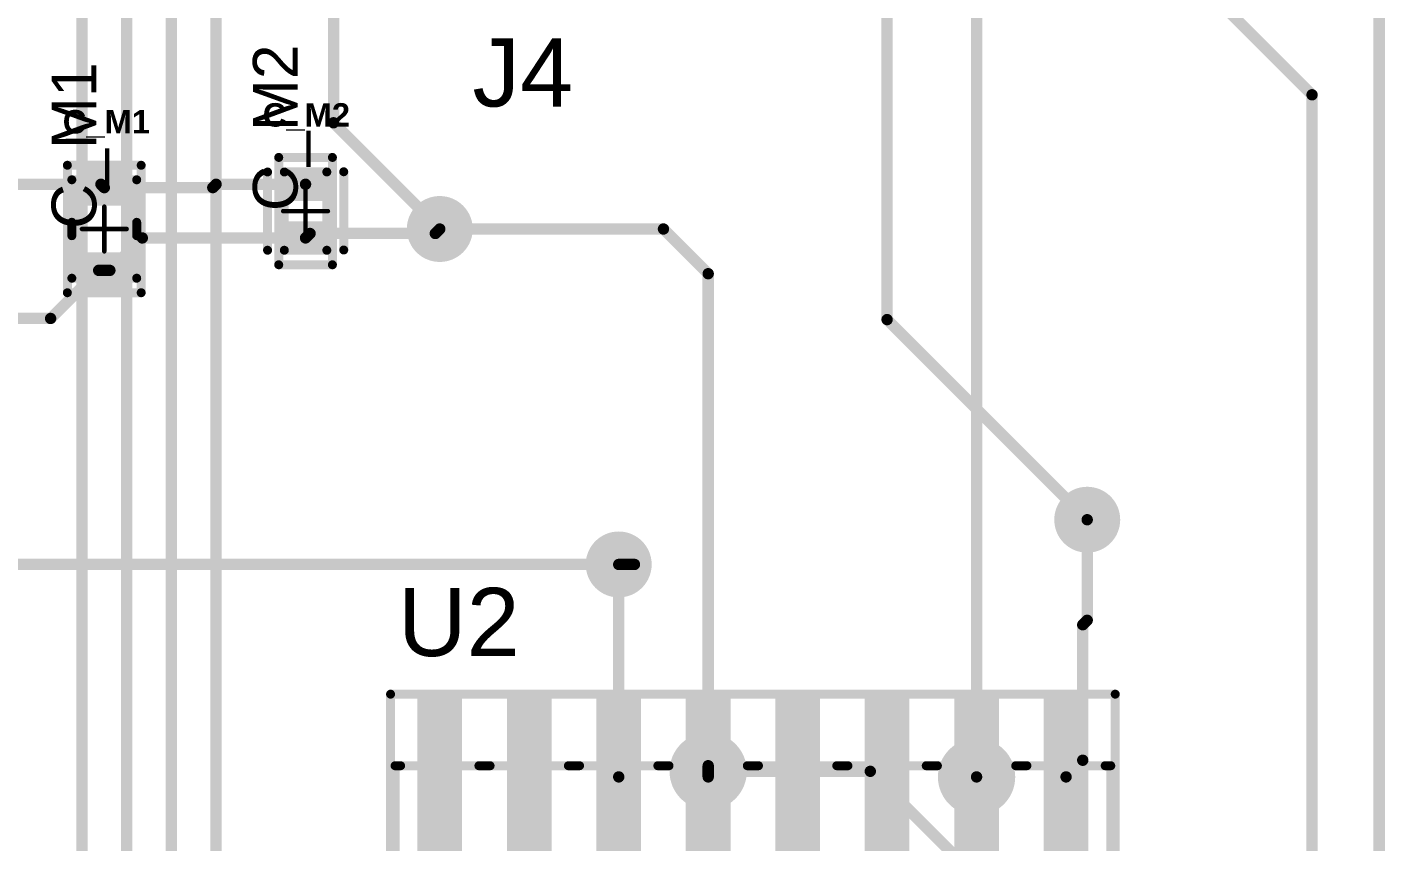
# Model space of a CAD drawing. Header units: inches. Extents: x 0 to 5429, y 0 to 5429.
# Drawn here: x 49.78 to 80.13, y 46.8 to 65.01 of the extents above; entities that cross this region are included whole.
import ezdxf

# ---------------------------------------------------------------- set-up
doc = ezdxf.new("R2010")
doc.units = ezdxf.units.IN
for name, color, linetype in [('Bottom Layer', 5, 'Continuous'), ('Bottom Solder', 6, 'Continuous'), ('GND', 16, 'Continuous'), ('Keep-Out Layer', 6, 'Continuous'), ('Multi-Layer', 9, 'Continuous'), ('Pad Holes', 156, 'Continuous'), ('Top 3D Body', 56, 'Continuous'), ('Top Assembly', 56, 'Continuous'), ('Top Component Center', 56, 'Continuous'), ('Top Courtyard', 56, 'Continuous'), ('Top Layer', 1, 'Continuous'), ('Top Overlay', 2, 'Continuous'), ('Top Paste', 8, 'Continuous'), ('Top Solder', 216, 'Continuous'), ('VDD', 76, 'Continuous'), ('Via Holes', 16, 'Continuous')]:
    doc.layers.add(name, color=color, linetype=linetype)
doc.styles.add('Arial', font='', dxfattribs={"height": 0.2})
doc.styles.add('Arial_Bold', font='', dxfattribs={"height": 0.2})
doc.styles.get('Arial').set_extended_font_data('Arial')
doc.styles.get('Arial_Bold').set_extended_font_data('Arial', bold=True)

# ---------------------------------------------------------------- blocks, each defined once
blk = doc.blocks.new('FP_RFM95W_868S2_MFG_27')
at = {"layer": 'Top Layer'}
for points in [[(-9.5, 7.5), (-6, 7.5), (-6, 6.5), (-9.5, 6.5)], [(6, 7.5), (9.5, 7.5), (9.5, 6.5), (6, 6.5)], [(-9.5, 5.5), (-6, 5.5), (-6, 4.5), (-9.5, 4.5)], [(6, 5.5), (9.5, 5.5), (9.5, 4.5), (6, 4.5)], [(-9.5, 3.5), (-6, 3.5), (-6, 2.5), (-9.5, 2.5)], [(6, 3.5), (9.5, 3.5), (9.5, 2.5), (6, 2.5)], [(-9.5, 1.5), (-6, 1.5), (-6, 0.5), (-9.5, 0.5)], [(6, 1.5), (9.5, 1.5), (9.5, 0.5), (6, 0.5)], [(-9.5, -0.5), (-6, -0.5), (-6, -1.5), (-9.5, -1.5)], [(6, -0.5), (9.5, -0.5), (9.5, -1.5), (6, -1.5)], [(-9.5, -2.5), (-6, -2.5), (-6, -3.5), (-9.5, -3.5)], [(6, -2.5), (9.5, -2.5), (9.5, -3.5), (6, -3.5)], [(-9.5, -4.5), (-6, -4.5), (-6, -5.5), (-9.5, -5.5)], [(6, -4.5), (9.5, -4.5), (9.5, -5.5), (6, -5.5)], [(-9.5, -6.5), (-6, -6.5), (-6, -7.5), (-9.5, -7.5)], [(6, -6.5), (9.5, -6.5), (9.5, -7.5), (6, -7.5)]]:
    blk.add_hatch(color=1, dxfattribs=at).paths.add_polyline_path(points)
at = {"layer": 'Top Paste'}
for points in [[(-9.5, 7.5), (-6, 7.5), (-6, 6.5), (-9.5, 6.5)], [(6, 7.5), (9.5, 7.5), (9.5, 6.5), (6, 6.5)], [(-9.5, 5.5), (-6, 5.5), (-6, 4.5), (-9.5, 4.5)], [(6, 5.5), (9.5, 5.5), (9.5, 4.5), (6, 4.5)], [(-9.5, 3.5), (-6, 3.5), (-6, 2.5), (-9.5, 2.5)], [(6, 3.5), (9.5, 3.5), (9.5, 2.5), (6, 2.5)], [(-9.5, 1.5), (-6, 1.5), (-6, 0.5), (-9.5, 0.5)], [(6, 1.5), (9.5, 1.5), (9.5, 0.5), (6, 0.5)], [(-9.5, -0.5), (-6, -0.5), (-6, -1.5), (-9.5, -1.5)], [(6, -0.5), (9.5, -0.5), (9.5, -1.5), (6, -1.5)], [(-9.5, -2.5), (-6, -2.5), (-6, -3.5), (-9.5, -3.5)], [(6, -2.5), (9.5, -2.5), (9.5, -3.5), (6, -3.5)], [(-9.5, -4.5), (-6, -4.5), (-6, -5.5), (-9.5, -5.5)], [(6, -4.5), (9.5, -4.5), (9.5, -5.5), (6, -5.5)], [(-9.5, -6.5), (-6, -6.5), (-6, -7.5), (-9.5, -7.5)], [(6, -6.5), (9.5, -6.5), (9.5, -7.5), (6, -7.5)]]:
    blk.add_hatch(color=8, dxfattribs=at).paths.add_polyline_path(points)
at = {"layer": 'Top Solder'}
for points in [[(-9.5, 7.5), (-6, 7.5), (-6, 6.5), (-9.5, 6.5)], [(6, 7.5), (9.5, 7.5), (9.5, 6.5), (6, 6.5)], [(-9.5, 5.5), (-6, 5.5), (-6, 4.5), (-9.5, 4.5)], [(6, 5.5), (9.5, 5.5), (9.5, 4.5), (6, 4.5)], [(-9.5, 3.5), (-6, 3.5), (-6, 2.5), (-9.5, 2.5)], [(6, 3.5), (9.5, 3.5), (9.5, 2.5), (6, 2.5)], [(-9.5, 1.5), (-6, 1.5), (-6, 0.5), (-9.5, 0.5)], [(6, 1.5), (9.5, 1.5), (9.5, 0.5), (6, 0.5)], [(-9.5, -0.5), (-6, -0.5), (-6, -1.5), (-9.5, -1.5)], [(6, -0.5), (9.5, -0.5), (9.5, -1.5), (6, -1.5)], [(-9.5, -2.5), (-6, -2.5), (-6, -3.5), (-9.5, -3.5)], [(6, -2.5), (9.5, -2.5), (9.5, -3.5), (6, -3.5)], [(-9.5, -4.5), (-6, -4.5), (-6, -5.5), (-9.5, -5.5)], [(6, -4.5), (9.5, -4.5), (9.5, -5.5), (6, -5.5)], [(-9.5, -6.5), (-6, -6.5), (-6, -7.5), (-9.5, -7.5)], [(6, -6.5), (9.5, -6.5), (9.5, -7.5), (6, -7.5)]]:
    blk.add_hatch(color=216, dxfattribs=at).paths.add_polyline_path(points)
at = {"layer": 'Top 3D Body'}
for points in [[(-8, 8, 0.2, 0.2, 0), (-8, -8, 0.2, 0.2, 0)], [(-8, 8, 0.2, 0.2, 0), (8, 8, 0.2, 0.2, 0)], [(8, 8, 0.2, 0.2, 0), (8, -8, 0.2, 0.2, 0)], [(-8, -8, 0.2, 0.2, 0), (8, -8, 0.2, 0.2, 0)]]:
    blk.add_lwpolyline(points, format="xyseb", dxfattribs=at)
for points in [[(-8.05, 8, 0.1, 0.1, 1), (-7.95, 8, 0.1, 0.1, 1)], [(-8.05, 8, 0.1, 0.1, 1), (-7.95, 8, 0.1, 0.1, 1)], [(7.95, 8, 0.1, 0.1, 1), (8.05, 8, 0.1, 0.1, 1)], [(7.95, 8, 0.1, 0.1, 1), (8.05, 8, 0.1, 0.1, 1)], [(-8.05, -8, 0.1, 0.1, 1), (-7.95, -8, 0.1, 0.1, 1)], [(-8.05, -8, 0.1, 0.1, 1), (-7.95, -8, 0.1, 0.1, 1)], [(7.95, -8, 0.1, 0.1, 1), (8.05, -8, 0.1, 0.1, 1)], [(7.95, -8, 0.1, 0.1, 1), (8.05, -8, 0.1, 0.1, 1)]]:
    blk.add_lwpolyline(points, format="xyseb", close=True, dxfattribs=at)
at = {"layer": 'Top Assembly'}
for points in [[(-9.6, 8.1, 0.2, 0.2, 0), (-9.6, -8.1, 0.2, 0.2, 0)], [(-9.6, 8.1, 0.2, 0.2, 0), (9.6, 8.1, 0.2, 0.2, 0)], [(9.6, 8.1, 0.2, 0.2, 0), (9.6, -8.1, 0.2, 0.2, 0)], [(-9.6, -8.1, 0.2, 0.2, 0), (9.6, -8.1, 0.2, 0.2, 0)]]:
    blk.add_lwpolyline(points, format="xyseb", dxfattribs=at)
for points in [[(-9.65, 8.1, 0.1, 0.1, 1), (-9.55, 8.1, 0.1, 0.1, 1)], [(-9.65, 8.1, 0.1, 0.1, 1), (-9.55, 8.1, 0.1, 0.1, 1)], [(9.55, 8.1, 0.1, 0.1, 1), (9.65, 8.1, 0.1, 0.1, 1)], [(9.55, 8.1, 0.1, 0.1, 1), (9.65, 8.1, 0.1, 0.1, 1)], [(-9.65, -8.1, 0.1, 0.1, 1), (-9.55, -8.1, 0.1, 0.1, 1)], [(-9.65, -8.1, 0.1, 0.1, 1), (-9.55, -8.1, 0.1, 0.1, 1)], [(9.55, -8.1, 0.1, 0.1, 1), (9.65, -8.1, 0.1, 0.1, 1)], [(9.55, -8.1, 0.1, 0.1, 1), (9.65, -8.1, 0.1, 0.1, 1)]]:
    blk.add_lwpolyline(points, format="xyseb", close=True, dxfattribs=at)
at = {"layer": 'Top Component Center'}
for points in [[(0, 0.5, 0.1, 0.1, 0), (0, -0.5, 0.1, 0.1, 0)], [(-0.5, 0, 0.1, 0.1, 0), (0.5, 0, 0.1, 0.1, 0)]]:
    blk.add_lwpolyline(points, format="xyseb", dxfattribs=at)
for points in [[(-0.025, 0.5, 0.05, 0.05, 1), (0.025, 0.5, 0.05, 0.05, 1)], [(-0.525, 0, 0.05, 0.05, 1), (-0.475, 0, 0.05, 0.05, 1)], [(0.475, 0, 0.05, 0.05, 1), (0.525, 0, 0.05, 0.05, 1)], [(-0.025, -0.5, 0.05, 0.05, 1), (0.025, -0.5, 0.05, 0.05, 1)]]:
    blk.add_lwpolyline(points, format="xyseb", close=True, dxfattribs=at)
at = {"layer": 'Top Courtyard'}
for points in [[(-9.6, 8.1, 0.2, 0.2, 0), (-9.6, -8.1, 0.2, 0.2, 0)], [(-9.6, 8.1, 0.2, 0.2, 0), (9.6, 8.1, 0.2, 0.2, 0)], [(9.6, 8.1, 0.2, 0.2, 0), (9.6, -8.1, 0.2, 0.2, 0)], [(-9.6, -8.1, 0.2, 0.2, 0), (9.6, -8.1, 0.2, 0.2, 0)]]:
    blk.add_lwpolyline(points, format="xyseb", dxfattribs=at)
for points in [[(-9.65, 8.1, 0.1, 0.1, 1), (-9.55, 8.1, 0.1, 0.1, 1)], [(-9.65, 8.1, 0.1, 0.1, 1), (-9.55, 8.1, 0.1, 0.1, 1)], [(9.55, 8.1, 0.1, 0.1, 1), (9.65, 8.1, 0.1, 0.1, 1)], [(9.55, 8.1, 0.1, 0.1, 1), (9.65, 8.1, 0.1, 0.1, 1)], [(-9.65, -8.1, 0.1, 0.1, 1), (-9.55, -8.1, 0.1, 0.1, 1)], [(-9.65, -8.1, 0.1, 0.1, 1), (-9.55, -8.1, 0.1, 0.1, 1)], [(9.55, -8.1, 0.1, 0.1, 1), (9.65, -8.1, 0.1, 0.1, 1)], [(9.55, -8.1, 0.1, 0.1, 1), (9.65, -8.1, 0.1, 0.1, 1)]]:
    blk.add_lwpolyline(points, format="xyseb", close=True, dxfattribs=at)
at = {"layer": 'Top Overlay'}
for points in [[(-8, 8, 0.2, 0.2, 0), (-8, 7.875, 0.2, 0.2, 0)], [(-8, 8, 0.2, 0.2, 0), (8, 8, 0.2, 0.2, 0)], [(8, 8, 0.2, 0.2, 0), (8, 7.875, 0.2, 0.2, 0)], [(-8, 6.125, 0.2, 0.2, 0), (-8, 5.875, 0.2, 0.2, 0)], [(8, 6.125, 0.2, 0.2, 0), (8, 5.875, 0.2, 0.2, 0)], [(-8, 4.125, 0.2, 0.2, 0), (-8, 3.875, 0.2, 0.2, 0)], [(8, 4.125, 0.2, 0.2, 0), (8, 3.875, 0.2, 0.2, 0)], [(-8, 2.125, 0.2, 0.2, 0), (-8, 1.875, 0.2, 0.2, 0)], [(8, 2.125, 0.2, 0.2, 0), (8, 1.875, 0.2, 0.2, 0)], [(-8, 0.125, 0.2, 0.2, 0), (-8, -0.125, 0.2, 0.2, 0)], [(8, 0.125, 0.2, 0.2, 0), (8, -0.125, 0.2, 0.2, 0)], [(-8, -1.875, 0.2, 0.2, 0), (-8, -2.125, 0.2, 0.2, 0)], [(8, -1.875, 0.2, 0.2, 0), (8, -2.125, 0.2, 0.2, 0)], [(-8, -3.875, 0.2, 0.2, 0), (-8, -4.125, 0.2, 0.2, 0)], [(8, -3.875, 0.2, 0.2, 0), (8, -4.125, 0.2, 0.2, 0)], [(-8, -5.875, 0.2, 0.2, 0), (-8, -6.125, 0.2, 0.2, 0)], [(8, -5.875, 0.2, 0.2, 0), (8, -6.125, 0.2, 0.2, 0)], [(-8, -7.875, 0.2, 0.2, 0), (-8, -8, 0.2, 0.2, 0)], [(8, -7.875, 0.2, 0.2, 0), (8, -8, 0.2, 0.2, 0)], [(-8, -8, 0.2, 0.2, 0), (8, -8, 0.2, 0.2, 0)]]:
    blk.add_lwpolyline(points, format="xyseb", dxfattribs=at)
for points in [[(-8.05, 8, 0.1, 0.1, 1), (-7.95, 8, 0.1, 0.1, 1)], [(-8.05, 8, 0.1, 0.1, 1), (-7.95, 8, 0.1, 0.1, 1)], [(-8.05, 7.875, 0.1, 0.1, 1), (-7.95, 7.875, 0.1, 0.1, 1)], [(7.95, 8, 0.1, 0.1, 1), (8.05, 8, 0.1, 0.1, 1)], [(7.95, 8, 0.1, 0.1, 1), (8.05, 8, 0.1, 0.1, 1)], [(7.95, 7.875, 0.1, 0.1, 1), (8.05, 7.875, 0.1, 0.1, 1)], [(-9.975, 7, 0.25, 0.25, 1), (-10.225, 7, 0.25, 0.25, 1)], [(-10.288, 7, 0.125, 0.125, 1), (-10.163, 7, 0.125, 0.125, 1)], [(-10.037, 7, 0.125, 0.125, 1), (-9.912, 7, 0.125, 0.125, 1)], [(-8.05, 6.125, 0.1, 0.1, 1), (-7.95, 6.125, 0.1, 0.1, 1)], [(7.95, 6.125, 0.1, 0.1, 1), (8.05, 6.125, 0.1, 0.1, 1)], [(-8.05, 5.875, 0.1, 0.1, 1), (-7.95, 5.875, 0.1, 0.1, 1)], [(7.95, 5.875, 0.1, 0.1, 1), (8.05, 5.875, 0.1, 0.1, 1)], [(-8.05, 4.125, 0.1, 0.1, 1), (-7.95, 4.125, 0.1, 0.1, 1)], [(-8.05, 3.875, 0.1, 0.1, 1), (-7.95, 3.875, 0.1, 0.1, 1)], [(7.95, 4.125, 0.1, 0.1, 1), (8.05, 4.125, 0.1, 0.1, 1)], [(7.95, 3.875, 0.1, 0.1, 1), (8.05, 3.875, 0.1, 0.1, 1)], [(-8.05, 2.125, 0.1, 0.1, 1), (-7.95, 2.125, 0.1, 0.1, 1)], [(7.95, 2.125, 0.1, 0.1, 1), (8.05, 2.125, 0.1, 0.1, 1)], [(-8.05, 1.875, 0.1, 0.1, 1), (-7.95, 1.875, 0.1, 0.1, 1)], [(7.95, 1.875, 0.1, 0.1, 1), (8.05, 1.875, 0.1, 0.1, 1)], [(-8.05, 0.125, 0.1, 0.1, 1), (-7.95, 0.125, 0.1, 0.1, 1)], [(7.95, 0.125, 0.1, 0.1, 1), (8.05, 0.125, 0.1, 0.1, 1)], [(-8.05, -0.125, 0.1, 0.1, 1), (-7.95, -0.125, 0.1, 0.1, 1)], [(7.95, -0.125, 0.1, 0.1, 1), (8.05, -0.125, 0.1, 0.1, 1)], [(-8.05, -1.875, 0.1, 0.1, 1), (-7.95, -1.875, 0.1, 0.1, 1)], [(7.95, -1.875, 0.1, 0.1, 1), (8.05, -1.875, 0.1, 0.1, 1)], [(-8.05, -2.125, 0.1, 0.1, 1), (-7.95, -2.125, 0.1, 0.1, 1)], [(7.95, -2.125, 0.1, 0.1, 1), (8.05, -2.125, 0.1, 0.1, 1)], [(-8.05, -3.875, 0.1, 0.1, 1), (-7.95, -3.875, 0.1, 0.1, 1)], [(7.95, -3.875, 0.1, 0.1, 1), (8.05, -3.875, 0.1, 0.1, 1)], [(-8.05, -4.125, 0.1, 0.1, 1), (-7.95, -4.125, 0.1, 0.1, 1)], [(7.95, -4.125, 0.1, 0.1, 1), (8.05, -4.125, 0.1, 0.1, 1)], [(-8.05, -5.875, 0.1, 0.1, 1), (-7.95, -5.875, 0.1, 0.1, 1)], [(-8.05, -6.125, 0.1, 0.1, 1), (-7.95, -6.125, 0.1, 0.1, 1)], [(7.95, -5.875, 0.1, 0.1, 1), (8.05, -5.875, 0.1, 0.1, 1)], [(7.95, -6.125, 0.1, 0.1, 1), (8.05, -6.125, 0.1, 0.1, 1)], [(-8.05, -7.875, 0.1, 0.1, 1), (-7.95, -7.875, 0.1, 0.1, 1)], [(7.95, -7.875, 0.1, 0.1, 1), (8.05, -7.875, 0.1, 0.1, 1)], [(-8.05, -8, 0.1, 0.1, 1), (-7.95, -8, 0.1, 0.1, 1)], [(-8.05, -8, 0.1, 0.1, 1), (-7.95, -8, 0.1, 0.1, 1)], [(7.95, -8, 0.1, 0.1, 1), (8.05, -8, 0.1, 0.1, 1)], [(7.95, -8, 0.1, 0.1, 1), (8.05, -8, 0.1, 0.1, 1)]]:
    blk.add_lwpolyline(points, format="xyseb", close=True, dxfattribs=at)
at = {"layer": 'Top Assembly', "style": 'Arial'}
blk.add_text('U2', height=1, dxfattribs=at).set_placement((0, -0.177))
blk = doc.blocks.new('FP_C0603C_CF_MFG_45')
at = {"layer": 'Top Layer'}
for points in [[(-0.975, 0.45), (-0.225, 0.45), (-0.225, -0.45), (-0.975, -0.45)], [(0.225, 0.45), (0.975, 0.45), (0.975, -0.45), (0.225, -0.45)]]:
    blk.add_hatch(color=1, dxfattribs=at).paths.add_polyline_path(points)
at = {"layer": 'Top Paste'}
for points in [[(-0.975, 0.45), (-0.225, 0.45), (-0.225, -0.45), (-0.975, -0.45)], [(0.225, 0.45), (0.975, 0.45), (0.975, -0.45), (0.225, -0.45)]]:
    blk.add_hatch(color=8, dxfattribs=at).paths.add_polyline_path(points)
at = {"layer": 'Top Solder'}
for points in [[(-0.975, 0.45), (-0.225, 0.45), (-0.225, -0.45), (-0.975, -0.45)], [(0.225, 0.45), (0.975, 0.45), (0.975, -0.45), (0.225, -0.45)]]:
    blk.add_hatch(color=216, dxfattribs=at).paths.add_polyline_path(points)
at = {"layer": 'Top 3D Body'}
for points in [[(-0.875, 0.475, 0.2, 0.2, 0), (-0.875, -0.475, 0.2, 0.2, 0)], [(-0.875, 0.475, 0.2, 0.2, 0), (0.875, 0.475, 0.2, 0.2, 0)], [(0.875, 0.475, 0.2, 0.2, 0), (0.875, -0.475, 0.2, 0.2, 0)], [(-0.875, -0.475, 0.2, 0.2, 0), (0.875, -0.475, 0.2, 0.2, 0)]]:
    blk.add_lwpolyline(points, format="xyseb", dxfattribs=at)
for points in [[(-0.925, 0.475, 0.1, 0.1, 1), (-0.825, 0.475, 0.1, 0.1, 1)], [(-0.925, 0.475, 0.1, 0.1, 1), (-0.825, 0.475, 0.1, 0.1, 1)], [(0.825, 0.475, 0.1, 0.1, 1), (0.925, 0.475, 0.1, 0.1, 1)], [(0.825, 0.475, 0.1, 0.1, 1), (0.925, 0.475, 0.1, 0.1, 1)], [(-0.925, -0.475, 0.1, 0.1, 1), (-0.825, -0.475, 0.1, 0.1, 1)], [(-0.925, -0.475, 0.1, 0.1, 1), (-0.825, -0.475, 0.1, 0.1, 1)], [(0.825, -0.475, 0.1, 0.1, 1), (0.925, -0.475, 0.1, 0.1, 1)], [(0.825, -0.475, 0.1, 0.1, 1), (0.925, -0.475, 0.1, 0.1, 1)]]:
    blk.add_lwpolyline(points, format="xyseb", close=True, dxfattribs=at)
at = {"layer": 'Top Assembly'}
for points in [[(-1.2, 0.6, 0.2, 0.2, 0), (-1.2, -0.6, 0.2, 0.2, 0)], [(-1.2, 0.6, 0.2, 0.2, 0), (1.2, 0.6, 0.2, 0.2, 0)], [(1.2, 0.6, 0.2, 0.2, 0), (1.2, -0.6, 0.2, 0.2, 0)], [(-1.2, -0.6, 0.2, 0.2, 0), (1.2, -0.6, 0.2, 0.2, 0)]]:
    blk.add_lwpolyline(points, format="xyseb", dxfattribs=at)
for points in [[(-1.25, 0.6, 0.1, 0.1, 1), (-1.15, 0.6, 0.1, 0.1, 1)], [(-1.25, 0.6, 0.1, 0.1, 1), (-1.15, 0.6, 0.1, 0.1, 1)], [(1.15, 0.6, 0.1, 0.1, 1), (1.25, 0.6, 0.1, 0.1, 1)], [(1.15, 0.6, 0.1, 0.1, 1), (1.25, 0.6, 0.1, 0.1, 1)], [(-1.25, -0.6, 0.1, 0.1, 1), (-1.15, -0.6, 0.1, 0.1, 1)], [(-1.25, -0.6, 0.1, 0.1, 1), (-1.15, -0.6, 0.1, 0.1, 1)], [(1.15, -0.6, 0.1, 0.1, 1), (1.25, -0.6, 0.1, 0.1, 1)], [(1.15, -0.6, 0.1, 0.1, 1), (1.25, -0.6, 0.1, 0.1, 1)]]:
    blk.add_lwpolyline(points, format="xyseb", close=True, dxfattribs=at)
at = {"layer": 'Top Component Center'}
for points in [[(0, 0.5, 0.1, 0.1, 0), (0, -0.5, 0.1, 0.1, 0)], [(-0.5, 0, 0.1, 0.1, 0), (0.5, 0, 0.1, 0.1, 0)]]:
    blk.add_lwpolyline(points, format="xyseb", dxfattribs=at)
for points in [[(-0.025, 0.5, 0.05, 0.05, 1), (0.025, 0.5, 0.05, 0.05, 1)], [(-0.525, 0, 0.05, 0.05, 1), (-0.475, 0, 0.05, 0.05, 1)], [(0.475, 0, 0.05, 0.05, 1), (0.525, 0, 0.05, 0.05, 1)], [(-0.025, -0.5, 0.05, 0.05, 1), (0.025, -0.5, 0.05, 0.05, 1)]]:
    blk.add_lwpolyline(points, format="xyseb", close=True, dxfattribs=at)
at = {"layer": 'Top Courtyard'}
for points in [[(-1.2, 0.6, 0.2, 0.2, 0), (-1.2, -0.6, 0.2, 0.2, 0)], [(-1.2, 0.6, 0.2, 0.2, 0), (1.2, 0.6, 0.2, 0.2, 0)], [(1.2, 0.6, 0.2, 0.2, 0), (1.2, -0.6, 0.2, 0.2, 0)], [(-1.2, -0.6, 0.2, 0.2, 0), (1.2, -0.6, 0.2, 0.2, 0)]]:
    blk.add_lwpolyline(points, format="xyseb", dxfattribs=at)
for points in [[(-1.25, 0.6, 0.1, 0.1, 1), (-1.15, 0.6, 0.1, 0.1, 1)], [(-1.25, 0.6, 0.1, 0.1, 1), (-1.15, 0.6, 0.1, 0.1, 1)], [(1.15, 0.6, 0.1, 0.1, 1), (1.25, 0.6, 0.1, 0.1, 1)], [(1.15, 0.6, 0.1, 0.1, 1), (1.25, 0.6, 0.1, 0.1, 1)], [(-1.25, -0.6, 0.1, 0.1, 1), (-1.15, -0.6, 0.1, 0.1, 1)], [(-1.25, -0.6, 0.1, 0.1, 1), (-1.15, -0.6, 0.1, 0.1, 1)], [(1.15, -0.6, 0.1, 0.1, 1), (1.25, -0.6, 0.1, 0.1, 1)], [(1.15, -0.6, 0.1, 0.1, 1), (1.25, -0.6, 0.1, 0.1, 1)]]:
    blk.add_lwpolyline(points, format="xyseb", close=True, dxfattribs=at)
at = {"layer": 'Top Overlay'}
for points in [[(-0.875, 0.85, 0.2, 0.2, 0), (0.875, 0.85, 0.2, 0.2, 0)], [(-0.87, -0.853, 0.2, 0.2, 0), (0.88, -0.853, 0.2, 0.2, 0)]]:
    blk.add_lwpolyline(points, format="xyseb", dxfattribs=at)
for points in [[(-0.925, 0.85, 0.1, 0.1, 1), (-0.825, 0.85, 0.1, 0.1, 1)], [(0.825, 0.85, 0.1, 0.1, 1), (0.925, 0.85, 0.1, 0.1, 1)], [(-0.92, -0.853, 0.1, 0.1, 1), (-0.82, -0.853, 0.1, 0.1, 1)], [(0.83, -0.853, 0.1, 0.1, 1), (0.93, -0.853, 0.1, 0.1, 1)]]:
    blk.add_lwpolyline(points, format="xyseb", close=True, dxfattribs=at)
at = {"layer": 'Top Assembly', "style": 'Arial'}
blk.add_text('C_M2', height=1, dxfattribs=at).set_placement((0, 0.177))
blk = doc.blocks.new('FP_C2012_125_0_2_MFG_46')
at = {"layer": 'Top Layer'}
for points in [[(-1.325, 0.525), (-0.525, 0.525), (-0.525, -0.525), (-1.325, -0.525)], [(0.525, 0.525), (1.325, 0.525), (1.325, -0.525), (0.525, -0.525)]]:
    blk.add_hatch(color=1, dxfattribs=at).paths.add_polyline_path(points)
at = {"layer": 'Top Paste'}
for points in [[(-1.325, 0.525), (-0.525, 0.525), (-0.525, -0.525), (-1.325, -0.525)], [(0.525, 0.525), (1.325, 0.525), (1.325, -0.525), (0.525, -0.525)]]:
    blk.add_hatch(color=8, dxfattribs=at).paths.add_polyline_path(points)
at = {"layer": 'Top Solder'}
for points in [[(-1.325, 0.525), (-0.525, 0.525), (-0.525, -0.525), (-1.325, -0.525)], [(0.525, 0.525), (1.325, 0.525), (1.325, -0.525), (0.525, -0.525)]]:
    blk.add_hatch(color=216, dxfattribs=at).paths.add_polyline_path(points)
at = {"layer": 'Top 3D Body'}
for points in [[(-1.1, 0.725, 0.2, 0.2, 0), (-1.1, -0.725, 0.2, 0.2, 0)], [(-1.1, 0.725, 0.2, 0.2, 0), (1.1, 0.725, 0.2, 0.2, 0)], [(1.1, 0.725, 0.2, 0.2, 0), (1.1, -0.725, 0.2, 0.2, 0)], [(-1.1, -0.725, 0.2, 0.2, 0), (1.1, -0.725, 0.2, 0.2, 0)]]:
    blk.add_lwpolyline(points, format="xyseb", dxfattribs=at)
for points in [[(-1.15, 0.725, 0.1, 0.1, 1), (-1.05, 0.725, 0.1, 0.1, 1)], [(-1.15, 0.725, 0.1, 0.1, 1), (-1.05, 0.725, 0.1, 0.1, 1)], [(1.05, 0.725, 0.1, 0.1, 1), (1.15, 0.725, 0.1, 0.1, 1)], [(1.05, 0.725, 0.1, 0.1, 1), (1.15, 0.725, 0.1, 0.1, 1)], [(-1.15, -0.725, 0.1, 0.1, 1), (-1.05, -0.725, 0.1, 0.1, 1)], [(-1.15, -0.725, 0.1, 0.1, 1), (-1.05, -0.725, 0.1, 0.1, 1)], [(1.05, -0.725, 0.1, 0.1, 1), (1.15, -0.725, 0.1, 0.1, 1)], [(1.05, -0.725, 0.1, 0.1, 1), (1.15, -0.725, 0.1, 0.1, 1)]]:
    blk.add_lwpolyline(points, format="xyseb", close=True, dxfattribs=at)
at = {"layer": 'Top Assembly'}
for points in [[(-1.425, 0.825, 0.2, 0.2, 0), (-1.425, -0.825, 0.2, 0.2, 0)], [(-1.425, 0.825, 0.2, 0.2, 0), (1.425, 0.825, 0.2, 0.2, 0)], [(1.425, 0.825, 0.2, 0.2, 0), (1.425, -0.825, 0.2, 0.2, 0)], [(-1.425, -0.825, 0.2, 0.2, 0), (1.425, -0.825, 0.2, 0.2, 0)]]:
    blk.add_lwpolyline(points, format="xyseb", dxfattribs=at)
for points in [[(-1.475, 0.825, 0.1, 0.1, 1), (-1.375, 0.825, 0.1, 0.1, 1)], [(-1.475, 0.825, 0.1, 0.1, 1), (-1.375, 0.825, 0.1, 0.1, 1)], [(1.375, 0.825, 0.1, 0.1, 1), (1.475, 0.825, 0.1, 0.1, 1)], [(1.375, 0.825, 0.1, 0.1, 1), (1.475, 0.825, 0.1, 0.1, 1)], [(-1.475, -0.825, 0.1, 0.1, 1), (-1.375, -0.825, 0.1, 0.1, 1)], [(-1.475, -0.825, 0.1, 0.1, 1), (-1.375, -0.825, 0.1, 0.1, 1)], [(1.375, -0.825, 0.1, 0.1, 1), (1.475, -0.825, 0.1, 0.1, 1)], [(1.375, -0.825, 0.1, 0.1, 1), (1.475, -0.825, 0.1, 0.1, 1)]]:
    blk.add_lwpolyline(points, format="xyseb", close=True, dxfattribs=at)
at = {"layer": 'Top Component Center'}
for points in [[(0, 0.5, 0.1, 0.1, 0), (0, -0.5, 0.1, 0.1, 0)], [(-0.5, 0, 0.1, 0.1, 0), (0.5, 0, 0.1, 0.1, 0)]]:
    blk.add_lwpolyline(points, format="xyseb", dxfattribs=at)
for points in [[(-0.025, 0.5, 0.05, 0.05, 1), (0.025, 0.5, 0.05, 0.05, 1)], [(-0.525, 0, 0.05, 0.05, 1), (-0.475, 0, 0.05, 0.05, 1)], [(0.475, 0, 0.05, 0.05, 1), (0.525, 0, 0.05, 0.05, 1)], [(-0.025, -0.5, 0.05, 0.05, 1), (0.025, -0.5, 0.05, 0.05, 1)]]:
    blk.add_lwpolyline(points, format="xyseb", close=True, dxfattribs=at)
at = {"layer": 'Top Courtyard'}
for points in [[(-1.425, 0.825, 0.2, 0.2, 0), (-1.425, -0.825, 0.2, 0.2, 0)], [(-1.425, 0.825, 0.2, 0.2, 0), (1.425, 0.825, 0.2, 0.2, 0)], [(1.425, 0.825, 0.2, 0.2, 0), (1.425, -0.825, 0.2, 0.2, 0)], [(-1.425, -0.825, 0.2, 0.2, 0), (1.425, -0.825, 0.2, 0.2, 0)]]:
    blk.add_lwpolyline(points, format="xyseb", dxfattribs=at)
for points in [[(-1.475, 0.825, 0.1, 0.1, 1), (-1.375, 0.825, 0.1, 0.1, 1)], [(-1.475, 0.825, 0.1, 0.1, 1), (-1.375, 0.825, 0.1, 0.1, 1)], [(1.375, 0.825, 0.1, 0.1, 1), (1.475, 0.825, 0.1, 0.1, 1)], [(1.375, 0.825, 0.1, 0.1, 1), (1.475, 0.825, 0.1, 0.1, 1)], [(-1.475, -0.825, 0.1, 0.1, 1), (-1.375, -0.825, 0.1, 0.1, 1)], [(-1.475, -0.825, 0.1, 0.1, 1), (-1.375, -0.825, 0.1, 0.1, 1)], [(1.375, -0.825, 0.1, 0.1, 1), (1.475, -0.825, 0.1, 0.1, 1)], [(1.375, -0.825, 0.1, 0.1, 1), (1.475, -0.825, 0.1, 0.1, 1)]]:
    blk.add_lwpolyline(points, format="xyseb", close=True, dxfattribs=at)
at = {"layer": 'Top Overlay'}
for points in [[(-0.15, 0.725, 0.2, 0.2, 0), (0.15, 0.725, 0.2, 0.2, 0)], [(-0.15, -0.725, 0.2, 0.2, 0), (0.15, -0.725, 0.2, 0.2, 0)]]:
    blk.add_lwpolyline(points, format="xyseb", dxfattribs=at)
for points in [[(-0.2, 0.725, 0.1, 0.1, 1), (-0.1, 0.725, 0.1, 0.1, 1)], [(0.1, 0.725, 0.1, 0.1, 1), (0.2, 0.725, 0.1, 0.1, 1)], [(-0.2, -0.725, 0.1, 0.1, 1), (-0.1, -0.725, 0.1, 0.1, 1)], [(0.1, -0.725, 0.1, 0.1, 1), (0.2, -0.725, 0.1, 0.1, 1)]]:
    blk.add_lwpolyline(points, format="xyseb", close=True, dxfattribs=at)
at = {"layer": 'Top Assembly', "style": 'Arial'}
blk.add_text('C_M1', height=1, dxfattribs=at).set_placement((0, 0.177))

msp = doc.modelspace()

# ---------------------------------------------------------------- hatches: boundary and pattern name
at = {"layer": 'Bottom Layer'}
h = msp.add_hatch(color=5, dxfattribs=at)
edge = h.paths.add_edge_path()
edge.add_arc((59, 60.5), 0.635, 0, 360)
h = msp.add_hatch(color=5, dxfattribs=at)
edge = h.paths.add_edge_path()
edge.add_arc((73.474, 54), 0.635, 0, 360)
h = msp.add_hatch(color=5, dxfattribs=at)
edge = h.paths.add_edge_path()
edge.add_arc((63, 53), 0.635, 0, 360)
h = msp.add_hatch(color=5, dxfattribs=at)
edge = h.paths.add_edge_path()
edge.add_arc((65, 48.375), 0.762, 0, 360)
h = msp.add_hatch(color=5, dxfattribs=at)
edge = h.paths.add_edge_path()
edge.add_arc((71, 48.25), 0.762, 0, 360)
at = {"layer": 'Bottom Solder'}
h = msp.add_hatch(color=6, dxfattribs=at)
edge = h.paths.add_edge_path()
edge.add_arc((59, 60.5), 0.737, 0, 360)
h = msp.add_hatch(color=6, dxfattribs=at)
edge = h.paths.add_edge_path()
edge.add_arc((73.474, 54), 0.737, 0, 360)
h = msp.add_hatch(color=6, dxfattribs=at)
edge = h.paths.add_edge_path()
edge.add_arc((63, 53), 0.737, 0, 360)
h = msp.add_hatch(color=6, dxfattribs=at)
edge = h.paths.add_edge_path()
edge.add_arc((65, 48.375), 0.864, 0, 360)
h = msp.add_hatch(color=6, dxfattribs=at)
edge = h.paths.add_edge_path()
edge.add_arc((71, 48.25), 0.864, 0, 360)
at = {"layer": 'GND'}
h = msp.add_hatch(color=16, dxfattribs=at)
edge = h.paths.add_edge_path()
edge.add_arc((59, 60.5), 0.635, 0, 360)
h = msp.add_hatch(color=16, dxfattribs=at)
edge = h.paths.add_edge_path()
edge.add_arc((73.474, 54), 0.635, 0, 360)
h = msp.add_hatch(color=16, dxfattribs=at)
edge = h.paths.add_edge_path()
edge.add_arc((63, 53), 0.635, 0, 360)
h = msp.add_hatch(color=16, dxfattribs=at)
edge = h.paths.add_edge_path()
edge.add_arc((65, 48.375), 0.762, 0, 360)
h = msp.add_hatch(color=16, dxfattribs=at)
edge = h.paths.add_edge_path()
edge.add_arc((71, 48.25), 0.762, 0, 360)
at = {"layer": 'Multi-Layer'}
h = msp.add_hatch(color=9, dxfattribs=at)
edge = h.paths.add_edge_path()
edge.add_arc((65, 48.375), 0.762, 0, 360)
h = msp.add_hatch(color=9, dxfattribs=at)
edge = h.paths.add_edge_path()
edge.add_arc((71, 48.25), 0.762, 0, 360)
at = {"layer": 'Pad Holes'}
h = msp.add_hatch(color=7, dxfattribs=at)
edge = h.paths.add_edge_path()
edge.add_arc((65, 48.375), 0.381, 0, 360)
h = msp.add_hatch(color=7, dxfattribs=at)
edge = h.paths.add_edge_path()
edge.add_arc((71, 48.25), 0.381, 0, 360)
at = {"layer": 'Top Layer'}
h = msp.add_hatch(color=1, dxfattribs=at)
edge = h.paths.add_edge_path()
edge.add_arc((59, 60.5), 0.635, 0, 360)
h = msp.add_hatch(color=1, dxfattribs=at)
edge = h.paths.add_edge_path()
edge.add_arc((73.474, 54), 0.635, 0, 360)
h = msp.add_hatch(color=1, dxfattribs=at)
edge = h.paths.add_edge_path()
edge.add_arc((63, 53), 0.635, 0, 360)
h = msp.add_hatch(color=1, dxfattribs=at)
edge = h.paths.add_edge_path()
edge.add_arc((65, 48.375), 0.762, 0, 360)
h = msp.add_hatch(color=1, dxfattribs=at)
edge = h.paths.add_edge_path()
edge.add_arc((71, 48.25), 0.762, 0, 360)
at = {"layer": 'Top Solder'}
h = msp.add_hatch(color=216, dxfattribs=at)
edge = h.paths.add_edge_path()
edge.add_arc((59, 60.5), 0.737, 0, 360)
h = msp.add_hatch(color=216, dxfattribs=at)
edge = h.paths.add_edge_path()
edge.add_arc((73.474, 54), 0.737, 0, 360)
h = msp.add_hatch(color=216, dxfattribs=at)
edge = h.paths.add_edge_path()
edge.add_arc((63, 53), 0.737, 0, 360)
h = msp.add_hatch(color=216, dxfattribs=at)
edge = h.paths.add_edge_path()
edge.add_arc((65, 48.375), 0.864, 0, 360)
h = msp.add_hatch(color=216, dxfattribs=at)
edge = h.paths.add_edge_path()
edge.add_arc((71, 48.25), 0.864, 0, 360)
at = {"layer": 'VDD'}
h = msp.add_hatch(color=76, dxfattribs=at)
edge = h.paths.add_edge_path()
edge.add_arc((59, 60.5), 0.635, 0, 360)
h = msp.add_hatch(color=76, dxfattribs=at)
edge = h.paths.add_edge_path()
edge.add_arc((73.474, 54), 0.635, 0, 360)
h = msp.add_hatch(color=76, dxfattribs=at)
edge = h.paths.add_edge_path()
edge.add_arc((63, 53), 0.635, 0, 360)
h = msp.add_hatch(color=76, dxfattribs=at)
edge = h.paths.add_edge_path()
edge.add_arc((65, 48.375), 0.762, 0, 360)
h = msp.add_hatch(color=76, dxfattribs=at)
edge = h.paths.add_edge_path()
edge.add_arc((71, 48.25), 0.762, 0, 360)
at = {"layer": 'Via Holes'}
h = msp.add_hatch(color=7, dxfattribs=at)
edge = h.paths.add_edge_path()
edge.add_arc((59, 60.5), 0.356, 0, 360)
h = msp.add_hatch(color=7, dxfattribs=at)
edge = h.paths.add_edge_path()
edge.add_arc((73.474, 54), 0.356, 0, 360)
h = msp.add_hatch(color=7, dxfattribs=at)
edge = h.paths.add_edge_path()
edge.add_arc((63, 53), 0.356, 0, 360)

# ---------------------------------------------------------------- linework, layer by layer
at = {"layer": 'Bottom Layer'}
for points in [[(51, 45, 0.254, 0.254, 0), (51, 72, 0.254, 0.254, 0)], [(52, 44.5, 0.254, 0.254, 0), (52, 72, 0.254, 0.254, 0)], [(53, 44, 0.254, 0.254, 0), (53, 71.851, 0.254, 0.254, 0)], [(54, 42.5, 0.254, 0.254, 0), (54, 70.851, 0.254, 0.254, 0)], [(69, 58.474, 0.254, 0.254, 0), (69, 69, 0.254, 0.254, 0)], [(76, 66, 0.254, 0.254, 0), (78.5, 63.5, 0.254, 0.254, 0)], [(78.5, 16.649, 0.254, 0.254, 0), (78.5, 63.5, 0.254, 0.254, 0)], [(69, 58.474, 0.254, 0.254, 0), (73.474, 54, 0.254, 0.254, 0)]]:
    msp.add_lwpolyline(points, format="xyseb", dxfattribs=at)
for points in [[(78.436, 63.5, 0.127, 0.127, 1), (78.563, 63.5, 0.127, 0.127, 1)], [(78.436, 63.5, 0.127, 0.127, 1), (78.563, 63.5, 0.127, 0.127, 1)], [(68.936, 58.474, 0.127, 0.127, 1), (69.063, 58.474, 0.127, 0.127, 1)], [(68.936, 58.474, 0.127, 0.127, 1), (69.063, 58.474, 0.127, 0.127, 1)], [(73.41, 54, 0.127, 0.127, 1), (73.537, 54, 0.127, 0.127, 1)]]:
    msp.add_lwpolyline(points, format="xyseb", close=True, dxfattribs=at)
at = {"layer": 'GND'}
for points in [[(71, 48.25, 0.254, 0.254, 0), (71, 71, 0.254, 0.254, 0)], [(71, 39.5, 0.254, 0.254, 0), (71, 48.25, 0.254, 0.254, 0)]]:
    msp.add_lwpolyline(points, format="xyseb", dxfattribs=at)
msp.add_lwpolyline([(70.937, 48.25, 0.127, 0.127, 1), (71.064, 48.25, 0.127, 0.127, 1)], format="xyseb", close=True, dxfattribs=at)
msp.add_lwpolyline([(70.937, 48.25, 0.127, 0.127, 1), (71.064, 48.25, 0.127, 0.127, 1)], format="xyseb", close=True, dxfattribs=at)
at = {"layer": 'Keep-Out Layer'}
msp.add_lwpolyline([(80, 0, 0.254, 0.254, 0), (80, 80, 0.254, 0.254, 0)], format="xyseb", dxfattribs=at)
at = {"layer": 'Top Layer'}
for points in [[(47, 61.5, 0.254, 0.254, 0), (51.425, 61.5, 0.254, 0.254, 0)], [(51.425, 61.5, 0.254, 0.254, 0), (51.5, 61.425, 0.254, 0.254, 0)], [(53.925, 61.425, 0.254, 0.254, 0), (54, 61.5, 0.254, 0.254, 0)], [(54, 61.5, 0.254, 0.254, 0), (56, 61.5, 0.254, 0.254, 0)], [(51.5, 61.425, 0.254, 0.254, 0), (53.925, 61.425, 0.254, 0.254, 0)], [(51.625, 59.575, 0.254, 0.254, 0), (52.35, 60.3, 0.254, 0.254, 0)], [(52.35, 60.3, 0.254, 0.254, 0), (56, 60.3, 0.254, 0.254, 0)], [(56, 60.3, 0.254, 0.254, 0), (56.1, 60.4, 0.254, 0.254, 0)], [(56.1, 60.4, 0.254, 0.254, 0), (58.9, 60.4, 0.254, 0.254, 0)], [(58.9, 60.4, 0.254, 0.254, 0), (59, 60.5, 0.254, 0.254, 0)], [(50.3, 58.5, 0.254, 0.254, 0), (51.375, 59.575, 0.254, 0.254, 0)], [(51.375, 59.575, 0.254, 0.254, 0), (51.5, 59.575, 0.254, 0.254, 0)], [(51.5, 59.575, 0.254, 0.254, 0), (51.625, 59.575, 0.254, 0.254, 0)], [(48.5, 58.5, 0.254, 0.254, 0), (50.3, 58.5, 0.254, 0.254, 0)], [(73.474, 51.752, 0.254, 0.254, 0), (73.474, 54, 0.254, 0.254, 0)], [(63, 48.25, 0.254, 0.254, 0), (63, 53, 0.254, 0.254, 0)], [(63, 53, 0.254, 0.254, 0), (63, 53, 0.254, 0.254, 0)], [(73.373, 51.652, 0.254, 0.254, 0), (73.474, 51.752, 0.254, 0.254, 0)], [(73.373, 48.623, 0.254, 0.254, 0), (73.373, 51.652, 0.254, 0.254, 0)], [(65, 48.375, 0.254, 0.254, 0), (65, 48.5, 0.254, 0.254, 0)], [(73, 48.25, 0.254, 0.254, 0), (73.373, 48.623, 0.254, 0.254, 0)], [(65, 48.25, 0.254, 0.254, 0), (65, 48.375, 0.254, 0.254, 0)]]:
    msp.add_lwpolyline(points, format="xyseb", dxfattribs=at)
for points in [[(51.362, 61.5, 0.127, 0.127, 1), (51.489, 61.5, 0.127, 0.127, 1)], [(51.362, 61.5, 0.127, 0.127, 1), (51.489, 61.5, 0.127, 0.127, 1)], [(53.936, 61.5, 0.127, 0.127, 1), (54.063, 61.5, 0.127, 0.127, 1)], [(53.936, 61.5, 0.127, 0.127, 1), (54.063, 61.5, 0.127, 0.127, 1)], [(55.936, 61.5, 0.127, 0.127, 1), (56.063, 61.5, 0.127, 0.127, 1)], [(51.437, 61.425, 0.127, 0.127, 1), (51.564, 61.425, 0.127, 0.127, 1)], [(51.437, 61.425, 0.127, 0.127, 1), (51.564, 61.425, 0.127, 0.127, 1)], [(53.862, 61.425, 0.127, 0.127, 1), (53.989, 61.425, 0.127, 0.127, 1)], [(53.862, 61.425, 0.127, 0.127, 1), (53.989, 61.425, 0.127, 0.127, 1)], [(52.287, 60.3, 0.127, 0.127, 1), (52.414, 60.3, 0.127, 0.127, 1)], [(52.287, 60.3, 0.127, 0.127, 1), (52.414, 60.3, 0.127, 0.127, 1)], [(55.936, 60.3, 0.127, 0.127, 1), (56.063, 60.3, 0.127, 0.127, 1)], [(55.936, 60.3, 0.127, 0.127, 1), (56.063, 60.3, 0.127, 0.127, 1)], [(56.037, 60.4, 0.127, 0.127, 1), (56.164, 60.4, 0.127, 0.127, 1)], [(56.037, 60.4, 0.127, 0.127, 1), (56.164, 60.4, 0.127, 0.127, 1)], [(58.837, 60.4, 0.127, 0.127, 1), (58.964, 60.4, 0.127, 0.127, 1)], [(58.837, 60.4, 0.127, 0.127, 1), (58.964, 60.4, 0.127, 0.127, 1)], [(58.936, 60.5, 0.127, 0.127, 1), (59.063, 60.5, 0.127, 0.127, 1)], [(51.312, 59.575, 0.127, 0.127, 1), (51.439, 59.575, 0.127, 0.127, 1)], [(51.312, 59.575, 0.127, 0.127, 1), (51.439, 59.575, 0.127, 0.127, 1)], [(51.437, 59.575, 0.127, 0.127, 1), (51.564, 59.575, 0.127, 0.127, 1)], [(51.437, 59.575, 0.127, 0.127, 1), (51.564, 59.575, 0.127, 0.127, 1)], [(51.562, 59.575, 0.127, 0.127, 1), (51.689, 59.575, 0.127, 0.127, 1)], [(51.562, 59.575, 0.127, 0.127, 1), (51.689, 59.575, 0.127, 0.127, 1)], [(50.237, 58.5, 0.127, 0.127, 1), (50.364, 58.5, 0.127, 0.127, 1)], [(50.237, 58.5, 0.127, 0.127, 1), (50.364, 58.5, 0.127, 0.127, 1)], [(73.41, 54, 0.127, 0.127, 1), (73.537, 54, 0.127, 0.127, 1)], [(62.937, 53, 0.127, 0.127, 1), (63.064, 53, 0.127, 0.127, 1)], [(62.937, 53, 0.127, 0.127, 1), (63.064, 53, 0.127, 0.127, 1)], [(62.937, 53, 0.127, 0.127, 1), (63.064, 53, 0.127, 0.127, 1)], [(73.31, 51.652, 0.127, 0.127, 1), (73.437, 51.652, 0.127, 0.127, 1)], [(73.31, 51.652, 0.127, 0.127, 1), (73.437, 51.652, 0.127, 0.127, 1)], [(73.41, 51.752, 0.127, 0.127, 1), (73.537, 51.752, 0.127, 0.127, 1)], [(73.41, 51.752, 0.127, 0.127, 1), (73.537, 51.752, 0.127, 0.127, 1)], [(64.937, 48.5, 0.127, 0.127, 1), (65.064, 48.5, 0.127, 0.127, 1)], [(73.31, 48.623, 0.127, 0.127, 1), (73.437, 48.623, 0.127, 0.127, 1)], [(73.31, 48.623, 0.127, 0.127, 1), (73.437, 48.623, 0.127, 0.127, 1)], [(62.937, 48.25, 0.127, 0.127, 1), (63.064, 48.25, 0.127, 0.127, 1)], [(64.937, 48.375, 0.127, 0.127, 1), (65.064, 48.375, 0.127, 0.127, 1)], [(64.937, 48.375, 0.127, 0.127, 1), (65.064, 48.375, 0.127, 0.127, 1)], [(64.937, 48.25, 0.127, 0.127, 1), (65.064, 48.25, 0.127, 0.127, 1)], [(72.937, 48.25, 0.127, 0.127, 1), (73.064, 48.25, 0.127, 0.127, 1)]]:
    msp.add_lwpolyline(points, format="xyseb", close=True, dxfattribs=at)
at = {"layer": 'VDD'}
for points in [[(56.625, 62.875, 0.254, 0.254, 0), (56.625, 77.225, 0.254, 0.254, 0)], [(56.625, 62.875, 0.254, 0.254, 0), (59, 60.5, 0.254, 0.254, 0)], [(59, 60.5, 0.254, 0.254, 0), (64, 60.5, 0.254, 0.254, 0)], [(64, 60.5, 0.254, 0.254, 0), (65, 59.5, 0.254, 0.254, 0)], [(65, 48.375, 0.254, 0.254, 0), (65, 59.5, 0.254, 0.254, 0)], [(32.5, 53, 0.254, 0.254, 0), (63, 53, 0.254, 0.254, 0)], [(63, 53, 0.254, 0.254, 0), (63.352, 53, 0.254, 0.254, 0)], [(65, 48.375, 0.254, 0.254, 0), (68.625, 48.375, 0.254, 0.254, 0)], [(68.625, 48.375, 0.254, 0.254, 0), (77, 40, 0.254, 0.254, 0)]]:
    msp.add_lwpolyline(points, format="xyseb", dxfattribs=at)
for points in [[(56.561, 62.875, 0.127, 0.127, 1), (56.688, 62.875, 0.127, 0.127, 1)], [(56.561, 62.875, 0.127, 0.127, 1), (56.688, 62.875, 0.127, 0.127, 1)], [(58.936, 60.5, 0.127, 0.127, 1), (59.063, 60.5, 0.127, 0.127, 1)], [(58.936, 60.5, 0.127, 0.127, 1), (59.063, 60.5, 0.127, 0.127, 1)], [(63.937, 60.5, 0.127, 0.127, 1), (64.064, 60.5, 0.127, 0.127, 1)], [(63.937, 60.5, 0.127, 0.127, 1), (64.064, 60.5, 0.127, 0.127, 1)], [(64.937, 59.5, 0.127, 0.127, 1), (65.064, 59.5, 0.127, 0.127, 1)], [(64.937, 59.5, 0.127, 0.127, 1), (65.064, 59.5, 0.127, 0.127, 1)], [(62.937, 53, 0.127, 0.127, 1), (63.064, 53, 0.127, 0.127, 1)], [(62.937, 53, 0.127, 0.127, 1), (63.064, 53, 0.127, 0.127, 1)], [(63.289, 53, 0.127, 0.127, 1), (63.416, 53, 0.127, 0.127, 1)], [(64.937, 48.375, 0.127, 0.127, 1), (65.064, 48.375, 0.127, 0.127, 1)], [(64.937, 48.375, 0.127, 0.127, 1), (65.064, 48.375, 0.127, 0.127, 1)], [(68.561, 48.375, 0.127, 0.127, 1), (68.688, 48.375, 0.127, 0.127, 1)], [(68.561, 48.375, 0.127, 0.127, 1), (68.688, 48.375, 0.127, 0.127, 1)]]:
    msp.add_lwpolyline(points, format="xyseb", close=True, dxfattribs=at)

# ---------------------------------------------------------------- block references
at = {"rotation": 90}
for name, p in [('FP_C0603C_CF_MFG_45', (56, 60.9)), ('FP_C2012_125_0_2_MFG_46', (51.5, 60.5)), ('FP_RFM95W_868S2_MFG_27', (66, 40.5))]:
    msp.add_blockref(name, p, dxfattribs=at)

# ---------------------------------------------------------------- texts
at = {"layer": 'Top Overlay'}
for s, height, style, p in [('J4', 1.524, 'Arial', (59.73, 63.238)), ('C_M1', 0.524, 'Arial_Bold', (50.571, 62.636)), ('C_M2', 0.524, 'Arial_Bold', (55.042, 62.789)), ('U2', 1.524, 'Arial', (58.064, 50.952))]:
    msp.add_text(s, height=height, dxfattribs=dict(at, style=style)).set_placement(p)

doc.saveas('drawing.dxf')
